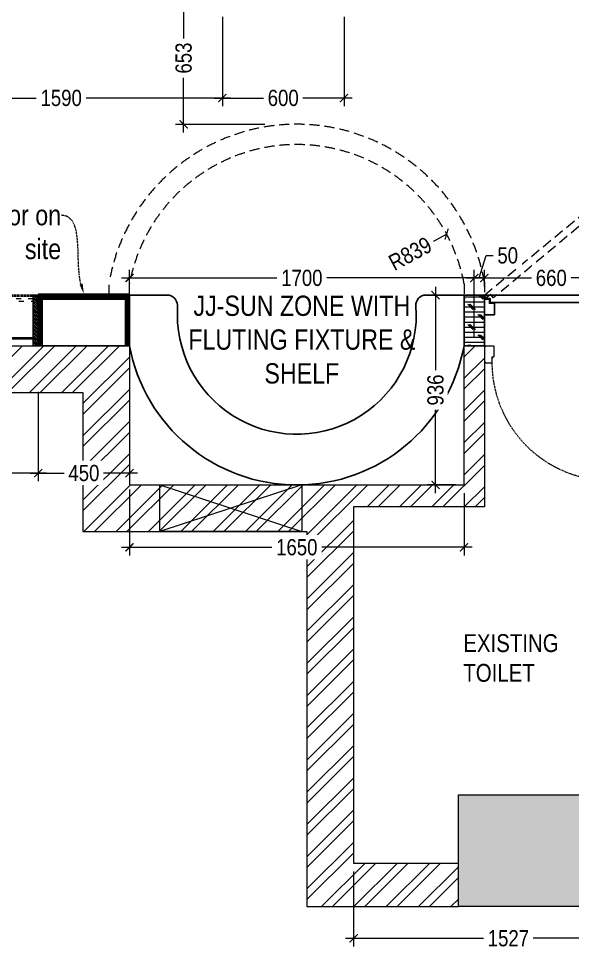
# Model space of a CAD drawing. Extents: x 4444 to 22214, y -867569 to -857440.
# Drawn here: x 15242 to 17973, y -867569 to -862975 of the extents above; entities that cross this region are included whole.
import ezdxf
from ezdxf import colors
from ezdxf.entities.mleader import LeaderData, LeaderLine
from ezdxf.lldxf.tags import DXFTag
from ezdxf.math import Vec2, Vec3

# ---------------------------------------------------------------- set-up
doc = ezdxf.new("R2010")
doc.units = 0
doc.header["$LTSCALE"] = 40
doc.header["$MEASUREMENT"] = 0
doc.header["$PDMODE"] = 3
for name, pattern in [('a_p6_plan_L18$0$HIDDEN', [0.375, 0.25, -0.125]), ('ACAD_ISO03W100', [30, 12, -18]), ('AUSGEZOGEN', [0]), ('HIDDEN2', [0.1875, 0.125, -0.0625])]:
    doc.linetypes.add(name, pattern=pattern)
for name, color, linetype, lineweight in [('A-WALL-MASY', 1, 'Continuous', 9), ('Column', 243, 'Continuous', 9), ('Column hatch', 8, 'Continuous', 9), ('dimensions', 149, 'Continuous', 5), ('door', 36, 'Continuous', 15), ('Floor-Unit', 1, 'Continuous', 13), ('IM-ANNO-HATCH', 8, 'Continuous', 5), ('LENS_CURTAIN', 5, 'a_p6_plan_L18$0$HIDDEN', 9), ('LENS_HATCH', 251, 'Continuous', 5), ('LENS_PARTITION', 21, 'Continuous', 25), ('LENS_TEXT', 31, 'HIDDEN2', 5), ('LN-ELEVATION-1', 81, 'Continuous', 25), ('LN-ELEVATION-3', 125, 'a_p6_plan_L18$0$HIDDEN', 18), ('LN-ELEVATION-4', 145, 'Continuous', 13), ('LN-HATCH', 251, 'Continuous', 0), ('Mirror', 4, 'Continuous', 15), ('text', 7, 'AUSGEZOGEN', 13), ('wall hatch', 22, 'Continuous', 9)]:
    doc.layers.add(name, color=color, linetype=linetype, lineweight=lineweight)
doc.styles.get("Standard").update_dxf_attribs({"font": 'ARIALN.TTF'})
tags = doc.linetypes.add('DASHED2', pattern=[0.375, 0.25, -0.125]).pattern_tags.tags
tags[6:7] = [DXFTag(74, 4), DXFTag(75, 0), DXFTag(340, '0'), DXFTag(46, 1.0), DXFTag(50, 0.0), DXFTag(44, 0.0), DXFTag(45, 0.0)]
tags[4:5] = [DXFTag(74, 4), DXFTag(75, 0), DXFTag(340, '0'), DXFTag(46, 1.0), DXFTag(50, 0.0), DXFTag(44, 0.0), DXFTag(45, 0.0)]
doc.dimstyles.new('Working', dxfattribs={"dimscale": 0.8, "dimtxt": 100, "dimasz": 50, "dimexe": 50, "dimexo": 50, "dimgap": 25, "dimtad": 0, "dimdec": 0, "dimzin": 0, "dimdsep": 46, "dimtxsty": 'Standard', "dimblk": 'ARCHTICK', "dimcen": 0, "dimdle": 50, "dimclrd": 250, "dimclre": 8, "dimclrt": 7, "dimadec": 0, "dimazin": 0, "dimtfac": 1, "dimtdec": 0, "dimtofl": 0, "dimtmove": 1, "dimatfit": 3, "dimfxl": 3, "dimtolj": 1, "dimlwd": 5, "dimlwe": 0, "dimarcsym": 0})
pattern_1 = [(45, (4208834.247, 1706614.74), (-4.4901280605, 4.4901280605), [])]
pattern_2 = [(45, (4209134.247, 1706614.74), (-4.4901280605, 4.4901280605), [])]

# ---------------------------------------------------------------- blocks, each defined once
blk = doc.blocks.new('*U28')
at = {"layer": 'door'}
for p, q in [((547486.2, 1778568.1), (547486.2, 1779150.2)), ((547513.7, 1779150.2), (547486.2, 1779150.2)), ((547513.7, 1779150.2), (547513.7, 1778568.1)), ((547447.3, 1778563.5), (547451.8, 1778563.5)), ((547447.3, 1778489.2), (547447.3, 1778563.5)), ((547451.8, 1778568.1), (547483.9, 1778568.1)), ((547451.8, 1778563.5), (547451.8, 1778568.1)), ((547483.9, 1778538.3), (547483.9, 1778568.1)), ((547513.7, 1778568.1), (547486.2, 1778568.1)), ((548102.7, 1778568.1), (548070.6, 1778568.1)), ((548070.6, 1778538.3), (548070.6, 1778568.1)), ((548102.7, 1778563.5), (548102.7, 1778568.1)), ((548107.3, 1778563.5), (548102.7, 1778563.5)), ((548107.3, 1778489.2), (548107.3, 1778563.5)), ((547483.9, 1778538.3), (547493.1, 1778538.3)), ((547493.1, 1778484.6), (547493.1, 1778538.3)), ((548061.4, 1778484.6), (548061.4, 1778538.3)), ((548070.6, 1778538.3), (548061.4, 1778538.3)), ((547447.3, 1778489.2), (547451.8, 1778489.2)), ((547451.8, 1778484.6), (547451.8, 1778489.2)), ((547451.8, 1778484.6), (547493.1, 1778484.6)), ((548102.7, 1778484.6), (548061.4, 1778484.6)), ((548102.7, 1778484.6), (548102.7, 1778489.2)), ((548107.3, 1778489.2), (548102.7, 1778489.2))]:
    blk.add_line(p, q, dxfattribs=at)
at = {"layer": 'door', "color": 7, "linetype": 'HIDDEN2', "extrusion": (0, 0, -1)}
blk.add_ellipse((547486.2, 1778568.1), major_axis=(582.1, 0), ratio=1, start_param=-1.570791, end_param=0.051209, dxfattribs=at)
blk = doc.blocks.new('awefqwf')
at = {"layer": 'Column hatch'}
h = blk.add_hatch(color=256, dxfattribs=at)
h.dxf.hatch_style = 1
h.paths.add_polyline_path([(-4403, -8989), (-3393, -8989), (-3393, -8439), (-4403, -8439)])
h.paths.add_polyline_path([(-377, -4885), (0, -4885), (0, -4436), (-377, -4436)])
h.paths.add_polyline_path([(-684, -443), (0, -443), (0, 0), (-684, 0)])
h.paths.add_polyline_path([(-4254, -582), (-3474, -582), (-3474, 0), (-4254, 0)])
h.paths.add_polyline_path([(-9029, -617), (-8338, -617), (-8338, 0), (-9029, 0)])
h.paths.add_polyline_path([(-13667, -615), (-12948, -615), (-12948, 0), (-13667, 0)])
h.paths.add_polyline_path([(-13655, -6646), (-13124, -6646), (-13124, -6185), (-13655, -6185)])
at = {"layer": 'wall hatch'}
h = blk.add_hatch(dxfattribs=at)
h.set_pattern_fill('ANSI32', color=256, scale=300, angle=-0.13)
h.set_pattern_definition([(44.87, (-16178221.86, 1096019.62), (-79.36881616, 79.7298001), []), (44.87, (-16178168.82, 1096019.5), (-79.36881616, 79.7298001), [])])
h.paths.add_polyline_path([(-13124, -6636), (-8523, -6636), (-8523, -6455), (-6255, -6455), (-6255, -7141), (-5150, -7141), (-5150, -8989), (-4403, -8989), (-4403, -8776), (-4920, -8776), (-4920, -7019), (-4275, -7019), (-4275, -6225), (-4375, -6225), (-4375, -6911), (-6025, -6911), (-6025, -6225), (-8753, -6225), (-8753, -6406), (-13124, -6406)])
h.paths.add_polyline_path([(-3615, -8439), (-3393, -8439), (-3393, -6225), (-3615, -6225)])
h.paths.add_polyline_path([(-3393, -8989), (0, -8989), (0, -4885), (-230, -4885), (-230, -8759), (-3393, -8759)])
h.paths.add_polyline_path([(-177, -4436), (0, -4436), (0, -443), (-177, -443)])
h.paths.add_polyline_path([(-8338, -286), (-4254, -286), (-4254, 0), (-8338, 0)])
h.paths.add_polyline_path([(-12948, -307), (-9029, -307), (-9029, 0), (-12948, 0)])
h.paths.add_polyline_path([(-3474, -230), (-684, -230), (-684, 0), (-3474, 0)])
at = {"layer": 'A-WALL-MASY'}
for p, q in [((-8753, -6225), (-6025, -6225)), ((-6025, -6225), (-6025, -6911)), ((-4375, -6911), (-4375, -6225)), ((-4375, -6225), (-4275, -6225)), ((-4275, -6225), (-4275, -7019)), ((-8523, -6455), (-6255, -6455)), ((-6255, -6455), (-6255, -7141)), ((-6025, -6911), (-4375, -6911)), ((-4275, -7019), (-4920, -7019)), ((-4920, -7019), (-4920, -8776)), ((-6255, -7141), (-5150, -7141)), ((-5150, -7141), (-5150, -8989)), ((-4920, -8776), (-4403, -8776)), ((-5150, -8989), (-4403, -8989))]:
    blk.add_line(p, q, dxfattribs=at)
at = {"layer": 'Column'}
blk.add_lwpolyline([(-4403, -8439), (-3393, -8439), (-3393, -8989), (-4403, -8989)], close=True, dxfattribs=at)
at = {"layer": 'door', "rotation": 180}
blk.add_blockref('*U28', (543832.3, 1772259.6, 0), dxfattribs=at)
at = {"layer": 'text', "insert": (-4378.9, -7646.8), "char_height": 87.973, "width": 499.156, "attachment_point": 1}
blk.add_mtext('EXISTING TOILET', dxfattribs=at)
blk = doc.blocks.new('dfbdfhq')
at = {"layer": 'LN-HATCH', "ltscale": 0.5}
h = blk.add_hatch(dxfattribs=at)
h.set_pattern_fill('ANSI31', color=256, scale=50)
h.paths.add_polyline_path([(-911.8, 0), (-911.8, -190), (-905.8, -190), (-905.8, -200), (-911.8, -200), (-911.8, -244), (-886.8, -244), (-886.8, 0)])
h = blk.add_hatch(dxfattribs=at)
h.set_pattern_fill('ANSI31', color=256, scale=2)
h.set_pattern_definition(pattern_1)
h.paths.add_polyline_path([(-11.8, 0), (-11.8, -190), (-17.8, -190), (-17.8, -200), (-11.8, -200), (-11.8, -244), (-36.8, -244), (-36.8, 0)])
h = blk.add_hatch(dxfattribs=at)
h.set_pattern_fill('ANSI31', color=256, scale=2)
h.set_pattern_definition(pattern_2)
h.paths.add_polyline_path([(-36.8, -40), (-886.8, -40), (-886.8, -34), (-36.8, -34)])
h = blk.add_hatch(dxfattribs=at)
h.set_pattern_fill('ANSI31', color=256, scale=2)
h.set_pattern_definition(pattern_2)
h.paths.add_polyline_path([(-876.8, -244), (-876.8, -250), (-911.8, -250), (-911.8, -244)])
h = blk.add_hatch(dxfattribs=at)
h.set_pattern_fill('ANSI31', color=256, scale=2)
h.set_pattern_definition(pattern_1)
h.paths.add_polyline_path([(-46.8, -244), (-46.8, -250), (-11.8, -250), (-11.8, -244)])
at = {"layer": 'LN-ELEVATION-1', "ltscale": 0.5}
for points in [[(-911.8, 0), (-911.8, -190), (-905.8, -190), (-905.8, -200), (-911.8, -200), (-911.8, -244), (-886.8, -244), (-886.8, 0)], [(-11.8, 0), (-11.8, -190), (-17.8, -190), (-17.8, -200), (-11.8, -200), (-11.8, -244), (-36.8, -244), (-36.8, 0)], [(-36.8, -40), (-886.8, -40), (-886.8, -34), (-36.8, -34)], [(-876.8, -244), (-876.8, -250), (-911.8, -250), (-911.8, -244)], [(-46.8, -244), (-46.8, -250), (-11.8, -250), (-11.8, -244)]]:
    blk.add_lwpolyline(points, close=True, dxfattribs=at)
at = {"layer": 'LN-ELEVATION-3', "ltscale": 0.5}
for p, q in [((-886.8, 0), (-36.8, 0)), ((-876.8, -244), (-46.8, -244)), ((-46.8, -250), (-876.8, -250))]:
    blk.add_line(p, q, dxfattribs=at)
at = {"layer": 'LN-ELEVATION-4', "linetype": 'ACAD_ISO03W100', "ltscale": 0.05}
blk.add_lwpolyline([(-886.8, -220), (-36.8, -220), (-36.8, -232), (-886.8, -232)], close=True, dxfattribs=at)
blk = doc.blocks.new('_ArchTick')
at = {"const_width": 0.15}
blk.add_lwpolyline([(-0.5, -0.5), (0.5, 0.5)], dxfattribs=at)
blk = doc.blocks.new('*D52')
at = {"layer": 'Defpoints', "color": 0, "ltscale": 50, "transparency": 16777216}
for p in [(14438.9, -864582.2), (15338.9, -864588.1), (15338.9, -865215.8)]:
    blk.add_point(p, dxfattribs=at)
at = {"layer": 'dimensions', "color": 8, "linetype": 'DASHED2', "lineweight": 0, "ltscale": 50, "transparency": 16777216}
for p, q in [((14438.9, -864815.8), (14438.9, -865255.8)), ((15338.9, -864815.8), (15338.9, -865255.8))]:
    blk.add_line(p, q, dxfattribs=at)
at = {"layer": 'dimensions', "color": 250, "linetype": 'DASHED2', "lineweight": 5, "ltscale": 50, "transparency": 16777216}
for p, q in [((14398.9, -865215.8), (14796.5, -865215.8)), ((15378.9, -865215.8), (14981.2, -865215.8))]:
    blk.add_line(p, q, dxfattribs=at)
at = {"layer": 'dimensions', "color": 250, "lineweight": 5, "ltscale": 50, "transparency": 16777216, "xscale": 40, "yscale": 40, "zscale": 40, "rotation": 180}
blk.add_blockref('_ArchTick', (14438.9, -865215.8), dxfattribs=at)
at = {"layer": 'dimensions', "color": 250, "lineweight": 5, "ltscale": 50, "transparency": 16777216, "xscale": 40, "yscale": 40, "zscale": 40}
blk.add_blockref('_ArchTick', (15338.9, -865215.8), dxfattribs=at)
at = {"layer": 'dimensions', "color": 7, "ltscale": 50, "transparency": 16777216, "insert": (14888.9, -865215.8), "char_height": 80, "attachment_point": 5, "bg_fill": 3, "box_fill_scale": 1.25, "bg_fill_color": 9, "bg_fill_true_color": 13158600, "bg_fill_transparency": 0}
blk.add_mtext('\\A1;900', dxfattribs=at)
blk = doc.blocks.new('*D53')
at = {"layer": 'Defpoints', "color": 0, "ltscale": 50, "transparency": 16777216}
for p in [(15338.9, -864588.1), (15788.9, -864588.1), (15788.9, -865215.8)]:
    blk.add_point(p, dxfattribs=at)
at = {"layer": 'dimensions', "color": 8, "linetype": 'DASHED2', "lineweight": 0, "ltscale": 50, "transparency": 16777216}
for p, q in [((15338.9, -864815.8), (15338.9, -865255.8)), ((15788.9, -864815.8), (15788.9, -865255.8))]:
    blk.add_line(p, q, dxfattribs=at)
at = {"layer": 'dimensions', "color": 250, "linetype": 'DASHED2', "lineweight": 5, "ltscale": 50, "transparency": 16777216}
for p, q in [((15298.9, -865215.8), (15470.2, -865215.8)), ((15828.9, -865215.8), (15657.6, -865215.8))]:
    blk.add_line(p, q, dxfattribs=at)
at = {"layer": 'dimensions', "color": 250, "lineweight": 5, "ltscale": 50, "transparency": 16777216, "xscale": 40, "yscale": 40, "zscale": 40, "rotation": 180}
blk.add_blockref('_ArchTick', (15338.9, -865215.8), dxfattribs=at)
at = {"layer": 'dimensions', "color": 250, "lineweight": 5, "ltscale": 50, "transparency": 16777216, "xscale": 40, "yscale": 40, "zscale": 40}
blk.add_blockref('_ArchTick', (15788.9, -865215.8), dxfattribs=at)
at = {"layer": 'dimensions', "color": 7, "ltscale": 50, "transparency": 16777216, "insert": (15563.9, -865215.8), "char_height": 80, "attachment_point": 5, "bg_fill": 3, "box_fill_scale": 1.25, "bg_fill_color": 9, "bg_fill_true_color": 13158600, "bg_fill_transparency": 0}
blk.add_mtext('\\A1;450', dxfattribs=at)
blk = doc.blocks.new('*D54')
at = {"layer": 'Defpoints', "color": 0, "ltscale": 50, "transparency": 16777216}
for p in [(15788.9, -865255.8), (17438.9, -865274.1), (17438.9, -865581.6)]:
    blk.add_point(p, dxfattribs=at)
at = {"layer": 'dimensions', "color": 8, "linetype": 'DASHED2', "lineweight": 0, "ltscale": 50, "transparency": 16777216}
for p, q in [((15788.9, -865295.8), (15788.9, -865621.6)), ((17438.9, -865314.1), (17438.9, -865621.6))]:
    blk.add_line(p, q, dxfattribs=at)
at = {"layer": 'dimensions', "color": 250, "linetype": 'DASHED2', "lineweight": 5, "ltscale": 50, "transparency": 16777216}
for p, q in [((15748.9, -865581.6), (16499.1, -865581.6)), ((17478.9, -865581.6), (16728.6, -865581.6))]:
    blk.add_line(p, q, dxfattribs=at)
at = {"layer": 'dimensions', "color": 250, "lineweight": 5, "ltscale": 50, "transparency": 16777216, "xscale": 40, "yscale": 40, "zscale": 40, "rotation": 180}
blk.add_blockref('_ArchTick', (15788.9, -865581.6), dxfattribs=at)
at = {"layer": 'dimensions', "color": 250, "lineweight": 5, "ltscale": 50, "transparency": 16777216, "xscale": 40, "yscale": 40, "zscale": 40}
blk.add_blockref('_ArchTick', (17438.9, -865581.6), dxfattribs=at)
at = {"layer": 'dimensions', "color": 7, "ltscale": 50, "transparency": 16777216, "insert": (16613.9, -865581.6), "char_height": 80, "attachment_point": 5, "bg_fill": 3, "box_fill_scale": 1.25, "bg_fill_color": 9, "bg_fill_true_color": 13158600, "bg_fill_transparency": 0}
blk.add_mtext('\\A1;1650', dxfattribs=at)
blk = doc.blocks.new('*D55')
at = {"layer": 'Defpoints', "color": 0, "ltscale": 50, "transparency": 16777216}
for p in [(17298.2, -864338.1), (17438.9, -864338.1, 0), (17438.9, -865274.1)]:
    blk.add_point(p, dxfattribs=at)
at = {"layer": 'dimensions', "color": 250, "linetype": 'DASHED2', "lineweight": 5, "ltscale": 50, "transparency": 16777216}
for p, q in [((17298.2, -864298.1), (17298.2, -864713.6)), ((17298.2, -865314.1), (17298.2, -864898.5))]:
    blk.add_line(p, q, dxfattribs=at)
at = {"layer": 'dimensions', "color": 8, "linetype": 'DASHED2', "lineweight": 0, "ltscale": 50, "transparency": 16777216}
for p, q in [((17398.9, -864338.1), (17258.2, -864338.1)), ((17398.9, -865274.1), (17258.2, -865274.1))]:
    blk.add_line(p, q, dxfattribs=at)
at = {"layer": 'dimensions', "color": 250, "lineweight": 5, "ltscale": 50, "transparency": 16777216, "xscale": 40, "yscale": 40, "zscale": 40}
for p, rotation in [((17298.2, -864338.1), 90), ((17298.2, -865274.1), 270)]:
    blk.add_blockref('_ArchTick', p, dxfattribs=dict(at, rotation=rotation))
at = {"layer": 'dimensions', "color": 7, "ltscale": 50, "transparency": 16777216, "insert": (17298.2, -864806.1), "char_height": 80, "attachment_point": 5, "rotation": 90, "bg_fill": 3, "box_fill_scale": 1.25, "bg_fill_color": 9, "bg_fill_true_color": 13158600, "bg_fill_transparency": 0}
blk.add_mtext('\\A1;936', dxfattribs=at)
blk = doc.blocks.new('*D56')
at = {"layer": 'Defpoints', "color": 0, "ltscale": 50, "transparency": 16777216}
for p in [(17352.8, -864037.5, 0), (16613.9, -864435, 0)]:
    blk.add_point(p, dxfattribs=at)
at = {"layer": 'dimensions', "color": 250, "linetype": 'DASHED2', "lineweight": 5, "ltscale": 50, "transparency": 16777216}
blk.add_line((17282.4, -864075.4), (17352.8, -864037.5), dxfattribs=at)
at = {"layer": 'dimensions', "color": 7, "ltscale": 50, "transparency": 16777216, "insert": (17173.2, -864134.1), "char_height": 80, "attachment_point": 5, "rotation": 28.2785, "bg_fill": 3, "box_fill_scale": 1.25, "bg_fill_color": 9, "bg_fill_true_color": 13158600, "bg_fill_transparency": 0}
blk.add_mtext('\\A1;R839', dxfattribs=at)
at = {"layer": 'dimensions', "color": 250, "lineweight": 5, "ltscale": 50, "transparency": 16777216, "xscale": 40, "yscale": 40, "zscale": 40, "rotation": 28.27850105165915}
blk.add_blockref('_ArchTick', (17352.8, -864037.5), dxfattribs=at)
blk = doc.blocks.new('*D58')
at = {"layer": 'Defpoints', "color": 0, "ltscale": 50, "transparency": 16777216}
for p in [(16893.9, -867139.1), (18420.9, -867122.1), (16893.9, -867509.3)]:
    blk.add_point(p, dxfattribs=at)
at = {"layer": 'dimensions', "color": 8, "linetype": 'DASHED2', "lineweight": 0, "ltscale": 50, "transparency": 16777216}
for p, q in [((18420.9, -867162.1), (18420.9, -867549.3)), ((16893.9, -867179.1), (16893.9, -867549.3))]:
    blk.add_line(p, q, dxfattribs=at)
at = {"layer": 'dimensions', "color": 250, "linetype": 'DASHED2', "lineweight": 5, "ltscale": 50, "transparency": 16777216}
for p, q in [((16853.9, -867509.3), (17542.5, -867509.3)), ((18460.9, -867509.3), (17772.2, -867509.3))]:
    blk.add_line(p, q, dxfattribs=at)
at = {"layer": 'dimensions', "color": 250, "lineweight": 5, "ltscale": 50, "transparency": 16777216, "xscale": 40, "yscale": 40, "zscale": 40, "rotation": 180}
blk.add_blockref('_ArchTick', (16893.9, -867509.3), dxfattribs=at)
at = {"layer": 'dimensions', "color": 250, "lineweight": 5, "ltscale": 50, "transparency": 16777216, "xscale": 40, "yscale": 40, "zscale": 40}
blk.add_blockref('_ArchTick', (18420.9, -867509.3), dxfattribs=at)
at = {"layer": 'dimensions', "color": 7, "ltscale": 50, "transparency": 16777216, "insert": (17657.4, -867509.3), "char_height": 80, "attachment_point": 5, "bg_fill": 3, "box_fill_scale": 1.25, "bg_fill_color": 9, "bg_fill_true_color": 13158600, "bg_fill_transparency": 0}
blk.add_mtext('\\A1;1527', dxfattribs=at)
blk = doc.blocks.new('*D62')
at = {"layer": 'Defpoints', "color": 0, "ltscale": 50, "transparency": 16777216}
for p in [(16246.9, -862843.1), (14657.1, -863133.1), (16246.9, -863366.5)]:
    blk.add_point(p, dxfattribs=at)
at = {"layer": 'dimensions', "color": 8, "linetype": 'DASHED2', "lineweight": 0, "ltscale": 50, "transparency": 16777216}
for p, q in [((16246.9, -862966.5), (16246.9, -863406.5)), ((14657.1, -863173.1), (14657.1, -863406.5))]:
    blk.add_line(p, q, dxfattribs=at)
at = {"layer": 'dimensions', "color": 250, "linetype": 'DASHED2', "lineweight": 5, "ltscale": 50, "transparency": 16777216}
for p, q in [((14617.1, -863366.5), (15337.2, -863366.5)), ((16286.9, -863366.5), (15566.8, -863366.5))]:
    blk.add_line(p, q, dxfattribs=at)
at = {"layer": 'dimensions', "color": 250, "lineweight": 5, "ltscale": 50, "transparency": 16777216, "xscale": 40, "yscale": 40, "zscale": 40, "rotation": 180}
blk.add_blockref('_ArchTick', (14657.1, -863366.5), dxfattribs=at)
at = {"layer": 'dimensions', "color": 250, "lineweight": 5, "ltscale": 50, "transparency": 16777216, "xscale": 40, "yscale": 40, "zscale": 40}
blk.add_blockref('_ArchTick', (16246.9, -863366.5), dxfattribs=at)
at = {"layer": 'dimensions', "color": 7, "ltscale": 50, "transparency": 16777216, "insert": (15452, -863366.5), "char_height": 80, "attachment_point": 5, "bg_fill": 3, "box_fill_scale": 1.25, "bg_fill_color": 9, "bg_fill_true_color": 13158600, "bg_fill_transparency": 0}
blk.add_mtext('\\A1;1590', dxfattribs=at)
blk = doc.blocks.new('*D63')
at = {"layer": 'Defpoints', "color": 0, "ltscale": 50, "transparency": 16777216}
for p in [(16246.9, -862843.1), (16846.9, -862843.1), (16846.9, -863366.5)]:
    blk.add_point(p, dxfattribs=at)
at = {"layer": 'dimensions', "color": 8, "linetype": 'DASHED2', "lineweight": 0, "ltscale": 50, "transparency": 16777216}
for p, q in [((16246.9, -862966.5), (16246.9, -863406.5)), ((16846.9, -862966.5), (16846.9, -863406.5))]:
    blk.add_line(p, q, dxfattribs=at)
at = {"layer": 'dimensions', "color": 250, "linetype": 'DASHED2', "lineweight": 5, "ltscale": 50, "transparency": 16777216}
for p, q in [((16206.9, -863366.5), (16454.3, -863366.5)), ((16886.9, -863366.5), (16639.4, -863366.5))]:
    blk.add_line(p, q, dxfattribs=at)
at = {"layer": 'dimensions', "color": 250, "lineweight": 5, "ltscale": 50, "transparency": 16777216, "xscale": 40, "yscale": 40, "zscale": 40, "rotation": 180}
blk.add_blockref('_ArchTick', (16246.9, -863366.5), dxfattribs=at)
at = {"layer": 'dimensions', "color": 250, "lineweight": 5, "ltscale": 50, "transparency": 16777216, "xscale": 40, "yscale": 40, "zscale": 40}
blk.add_blockref('_ArchTick', (16846.9, -863366.5), dxfattribs=at)
at = {"layer": 'dimensions', "color": 7, "ltscale": 50, "transparency": 16777216, "insert": (16546.9, -863366.5), "char_height": 80, "attachment_point": 5, "bg_fill": 3, "box_fill_scale": 1.25, "bg_fill_color": 9, "bg_fill_true_color": 13158600, "bg_fill_transparency": 0}
blk.add_mtext('\\A1;600', dxfattribs=at)
blk = doc.blocks.new('*D81')
at = {"layer": 'Defpoints', "color": 0, "ltscale": 50, "transparency": 16777216}
for p in [(16056, -862843.1), (16584.2, -862843.1), (16584.2, -863496.4, 0)]:
    blk.add_point(p, dxfattribs=at)
at = {"layer": 'dimensions', "color": 8, "linetype": 'DASHED2', "lineweight": 0, "ltscale": 50, "transparency": 16777216}
for p, q in [((16456, -862843.1), (16016, -862843.1)), ((16456, -863496.4), (16016, -863496.4))]:
    blk.add_line(p, q, dxfattribs=at)
at = {"layer": 'dimensions', "color": 250, "linetype": 'DASHED2', "lineweight": 5, "ltscale": 50, "transparency": 16777216}
for p, q in [((16056, -862803.1), (16056, -863077.1)), ((16056, -863536.4), (16056, -863262.3))]:
    blk.add_line(p, q, dxfattribs=at)
at = {"layer": 'dimensions', "color": 250, "lineweight": 5, "ltscale": 50, "transparency": 16777216, "xscale": 40, "yscale": 40, "zscale": 40}
for p, rotation in [((16056, -862843.1), 90), ((16056, -863496.4), 270)]:
    blk.add_blockref('_ArchTick', p, dxfattribs=dict(at, rotation=rotation))
at = {"layer": 'dimensions', "color": 7, "ltscale": 50, "transparency": 16777216, "insert": (16056, -863169.7), "char_height": 80, "attachment_point": 5, "rotation": 90, "bg_fill": 3, "box_fill_scale": 1.25, "bg_fill_color": 9, "bg_fill_true_color": 13158600, "bg_fill_transparency": 0}
blk.add_mtext('\\A1;653', dxfattribs=at)
blk = doc.blocks.new('*D85')
at = {"layer": 'Defpoints', "color": 0, "ltscale": 50, "transparency": 16777216}
for p in [(17488.9, -864253.8), (15788.9, -864588.1), (17488.9, -864588.1, 0)]:
    blk.add_point(p, dxfattribs=at)
at = {"layer": 'dimensions', "color": 8, "linetype": 'DASHED2', "lineweight": 0, "ltscale": 50, "transparency": 16777216}
for p, q in [((15788.9, -864548.1), (15788.9, -864213.8)), ((17488.9, -864548.1), (17488.9, -864213.8))]:
    blk.add_line(p, q, dxfattribs=at)
at = {"layer": 'dimensions', "color": 250, "linetype": 'DASHED2', "lineweight": 5, "ltscale": 50, "transparency": 16777216}
for p, q in [((15748.9, -864253.8), (16524.1, -864253.8)), ((17528.9, -864253.8), (16753.6, -864253.8))]:
    blk.add_line(p, q, dxfattribs=at)
at = {"layer": 'dimensions', "color": 250, "lineweight": 5, "ltscale": 50, "transparency": 16777216, "xscale": 40, "yscale": 40, "zscale": 40, "rotation": 180}
blk.add_blockref('_ArchTick', (15788.9, -864253.8), dxfattribs=at)
at = {"layer": 'dimensions', "color": 250, "lineweight": 5, "ltscale": 50, "transparency": 16777216, "xscale": 40, "yscale": 40, "zscale": 40}
blk.add_blockref('_ArchTick', (17488.9, -864253.8), dxfattribs=at)
at = {"layer": 'dimensions', "color": 7, "ltscale": 50, "transparency": 16777216, "insert": (16638.9, -864253.8), "char_height": 80, "attachment_point": 5, "bg_fill": 3, "box_fill_scale": 1.25, "bg_fill_color": 9, "bg_fill_true_color": 13158600, "bg_fill_transparency": 0}
blk.add_mtext('\\A1;1700', dxfattribs=at)
blk = doc.blocks.new('*D86')
at = {"layer": 'Defpoints', "color": 0, "ltscale": 50, "transparency": 16777216}
for p in [(17538.9, -864253.8), (17538.9, -864338.1, 0), (17488.9, -864588.1, 0)]:
    blk.add_point(p, dxfattribs=at)
at = {"layer": 'dimensions', "color": 250, "linetype": 'DASHED2', "lineweight": 5, "ltscale": 50, "transparency": 16777216}
for p, q in [((17513.9, -864253.8), (17547.1, -864142.9)), ((17547.1, -864142.9), (17587.1, -864142.9)), ((17448.9, -864253.8), (17578.9, -864253.8))]:
    blk.add_line(p, q, dxfattribs=at)
at = {"layer": 'dimensions', "color": 8, "linetype": 'DASHED2', "lineweight": 0, "ltscale": 50, "transparency": 16777216}
for p, q in [((17488.9, -864548.1), (17488.9, -864213.8)), ((17538.9, -864298.1), (17538.9, -864213.8))]:
    blk.add_line(p, q, dxfattribs=at)
at = {"layer": 'dimensions', "color": 250, "lineweight": 5, "ltscale": 50, "transparency": 16777216, "xscale": 40, "yscale": 40, "zscale": 40, "rotation": 180}
blk.add_blockref('_ArchTick', (17488.9, -864253.8), dxfattribs=at)
at = {"layer": 'dimensions', "color": 250, "lineweight": 5, "ltscale": 50, "transparency": 16777216, "xscale": 40, "yscale": 40, "zscale": 40}
blk.add_blockref('_ArchTick', (17538.9, -864253.8), dxfattribs=at)
at = {"layer": 'dimensions', "color": 7, "ltscale": 50, "transparency": 16777216, "insert": (17654, -864142.9), "char_height": 80, "attachment_point": 5, "bg_fill": 3, "box_fill_scale": 1.25, "bg_fill_color": 9, "bg_fill_true_color": 13158600, "bg_fill_transparency": 0}
blk.add_mtext('\\A1;50', dxfattribs=at)
blk = doc.blocks.new('*D87')
at = {"layer": 'Defpoints', "color": 0, "ltscale": 50, "transparency": 16777216}
for p in [(18198.9, -864253.8), (17538.9, -864338.1, 0), (18198.9, -864375.1, 0)]:
    blk.add_point(p, dxfattribs=at)
at = {"layer": 'dimensions', "color": 8, "linetype": 'DASHED2', "lineweight": 0, "ltscale": 50, "transparency": 16777216}
for p, q in [((17538.9, -864298.1), (17538.9, -864213.8)), ((18198.9, -864335.1), (18198.9, -864213.8))]:
    blk.add_line(p, q, dxfattribs=at)
at = {"layer": 'dimensions', "color": 250, "linetype": 'DASHED2', "lineweight": 5, "ltscale": 50, "transparency": 16777216}
for p, q in [((17498.9, -864253.8), (17776.3, -864253.8)), ((18238.9, -864253.8), (17961.4, -864253.8))]:
    blk.add_line(p, q, dxfattribs=at)
at = {"layer": 'dimensions', "color": 250, "lineweight": 5, "ltscale": 50, "transparency": 16777216, "xscale": 40, "yscale": 40, "zscale": 40, "rotation": 180}
blk.add_blockref('_ArchTick', (17538.9, -864253.8), dxfattribs=at)
at = {"layer": 'dimensions', "color": 250, "lineweight": 5, "ltscale": 50, "transparency": 16777216, "xscale": 40, "yscale": 40, "zscale": 40}
blk.add_blockref('_ArchTick', (18198.9, -864253.8), dxfattribs=at)
at = {"layer": 'dimensions', "color": 7, "ltscale": 50, "transparency": 16777216, "insert": (17868.9, -864253.8), "char_height": 80, "attachment_point": 5, "bg_fill": 3, "box_fill_scale": 1.25, "bg_fill_color": 9, "bg_fill_true_color": 13158600, "bg_fill_transparency": 0}
blk.add_mtext('\\A1;660', dxfattribs=at)

msp = doc.modelspace()

# ---------------------------------------------------------------- hatches: boundary and pattern name
at = {"layer": 'IM-ANNO-HATCH'}
h = msp.add_hatch(dxfattribs=at)
h.set_pattern_fill('CORK', color=256, scale=50)
h.set_pattern_definition([(360, (-830.501, -17495.9834), (1e-15, 6.25), []), (135, (-827.376, -17499.108), (-12.49999998, -12.49999998), [8.8388348, -8.8388348]), (135, (-825.814, -17499.108), (-12.49999998, -12.49999998), [8.8388348, -8.8388348]), (135, (-824.251, -17499.108), (-12.49999998, -12.49999998), [8.8388348, -8.8388348])])
h.paths.add_polyline_path([(15788.9, -864338.1), (15338.9, -864338.1), (15338.9, -864344.1), (15338.9, -864388.1), (15338.9, -864588.1), (15358.9, -864588.1), (15358.9, -864358.1), (15768.9, -864358.1), (15768.9, -864588.1), (15788.9, -864588.1)])
h = msp.add_hatch(dxfattribs=at)
h.set_pattern_fill('CORK', color=256, scale=200)
h.set_pattern_definition([(360, (-830.5, -17495.983), (6e-15, 25), []), (135, (-818, -17508.48), (-50, -50), [35.355339, -35.355339]), (135, (-811.75, -17508.48), (-50, -50), [35.355339, -35.355339]), (135, (-805.5, -17508.48), (-50, -50), [35.355339, -35.355339])])
h.paths.add_polyline_path([(17538.9, -864338.1), (17438.9, -864338.1), (17438.9, -864588.1), (17538.9, -864588.1)])

# ---------------------------------------------------------------- linework, layer by layer
at = {"layer": 'LENS_CURTAIN', "ltscale": 5, "elevation": 0}
for points in [[(15688.9, -864338.1), (15688.9, -864273, -0.840067), (17538.9, -864273), (17538.9, -864338.1)], [(15788.9, -864338.1), (15788.9, -864281.9, -0.831515), (17438.9, -864281.9), (17438.9, -864338.1)]]:
    msp.add_lwpolyline(points, format="xyb", dxfattribs=at)
msp.add_lwpolyline([(18064.4, -863905.9), (18074.2, -863919.8), (18051.2, -863935.8), (18062.7, -863952.2), (17583, -864352.4), (17571.6, -864336), (17548.6, -864352), (17538.9, -864338.1)], close=True, dxfattribs=at)
at = {"layer": 'LENS_PARTITION'}
for points in [[(15788.9, -864588.1), (15338.9, -864588.1), (15338.9, -864338.1), (15788.9, -864338.1)], [(15768.9, -864588.1), (15358.9, -864588.1), (15358.9, -864358.1), (15768.9, -864358.1)]]:
    msp.add_lwpolyline(points, close=True, dxfattribs=at)
at = {"layer": 'LENS_PARTITION', "elevation": 0}
msp.add_lwpolyline([(17251.2, -864338.1), (17438.9, -864338.1), (17438.9, -864588.1, -0.831515), (15788.9, -864588.1), (15788.9, -864338.1), (15974.8, -864338.1, -0.414214), (16024.8, -864388.1), (16024.8, -864435, 1.037432), (17201.4, -864391.7, -0.435903)], format="xyb", close=True, dxfattribs=at)
for points in [[(17538.9, -864588.1), (17438.9, -864588.1), (17438.9, -864338.1), (17538.9, -864338.1)], [(18248.9, -864338.1), (18248.9, -864355.1), (18220.9, -864355.1), (18220.9, -864375.1), (17566.9, -864375.1), (17566.9, -864355.1), (17538.9, -864355.1), (17538.9, -864338.1)], [(17588.9, -864435.3), (17538.9, -864435.3), (17538.9, -864358.1), (17563.9, -864358.1), (17563.9, -864378.1), (17588.9, -864378.1)]]:
    msp.add_lwpolyline(points, close=True, dxfattribs=at)
at = {"layer": 'Mirror', "lineweight": 0}
for points in [[(15338.9, -864332.1), (15788.9, -864332.1)], [(15338.9, -864338.1), (15788.9, -864338.1)]]:
    msp.add_lwpolyline(points, dxfattribs=at)

# ---------------------------------------------------------------- block references
at = {"layer": 'dimensions', "color": 3, "ltscale": 50, "true_color": 0x15f609}
msp.add_blockref('awefqwf', (21813.9, -858363.1), dxfattribs=at)
at = {"layer": 'Floor-Unit', "xscale": -1, "rotation": 180}
msp.add_blockref('dfbdfhq', (15350.7, -864588.1), dxfattribs=at)

# ---------------------------------------------------------------- texts
at = {"layer": 'LENS_TEXT', "linetype": 'Continuous', "ltscale": 3, "insert": (16638.9, -864558.1, 0), "char_height": 100, "width": 1158.208, "attachment_point": 5}
msp.add_mtext('\\pxqc;JJ-SUN ZONE WITH FLUTING FIXTURE & SHELF ', dxfattribs=at)

# ---------------------------------------------------------------- leaders
at = {"layer": 'LENS_TEXT', "linetype": 'Continuous', "ltscale": 3}
ml = msp.add_multileader_mtext('Standard', dxfattribs=at)
ml.set_content('{\\C256;Mirror on site}', color=1)
ml.set_leader_properties(color=256, linetype='ByLayer', lineweight=-1)
ml.build(insert=Vec2(0, 0))
ml.multileader.update_dxf_attribs({"leader_type": 2, "dogleg_length": 0.36, "arrow_head_size": 50})
ctx = ml.context
ctx.base_point, ctx.char_height, ctx.arrow_head_size, ctx.landing_gap_size, ctx.plane_origin = Vec3(15009.7, -863944.8), 100, 50, 0.09, Vec3(14519.8, -863456.1)
ctx.text_align_type = 2
notes = []
notes.append((ctx, [(1, (1, 1, 0), (15451.9, -863944.8), (-1, 0), 0.36, [(1, [(15563.9, -864332.1)], 0, [])])]))
ctx.mtext.insert, ctx.mtext.width, ctx.mtext.alignment, ctx.mtext.flow_direction = Vec3(15451.5, -863894), 457.776, 3, 5
for ctx, leaders in notes:
    for number, flags, end, landing, length, lines in leaders:
        leader = LeaderData()
        leader.index, (leader.has_last_leader_line, leader.has_dogleg_vector, leader.attachment_direction) = number, flags
        leader.last_leader_point, leader.dogleg_vector, leader.dogleg_length = Vec3(end), Vec3(landing), length
        for number, points, colour, breaks in lines:
            line = LeaderLine()
            line.index, line.vertices, line.color, line.breaks = number, Vec3.list(points), colors.encode_raw_color(colour), breaks
            leader.lines.append(line)
        ctx.leaders.append(leader)

# ---------------------------------------------------------------- next in the draw order: dimensions: what is measured, and where the dimension line sits
at = {"layer": 'dimensions', "color": 3, "ltscale": 50, "true_color": 0x15f609}
for base, p1, p2, picture, middle in [((16246.9, -863366.5), (14657.1, -863133.1), (16246.9, -862843.1), '*D62', (15452, -863366.5)), ((15338.9, -865215.8), (14438.9, -864582.2), (15338.9, -864588.1), '*D52', (14888.9, -865215.8)), ((16893.9, -867509.3), (18420.9, -867122.1), (16893.9, -867139.1), '*D58', (17657.4, -867509.3))]:
    dim = msp.add_linear_dim(base=base, p1=p1, p2=p2, dimstyle='Working', override={"dimfxl": 500, "dimfxlon": 1, "dimtfill": 1, "dimarcsym": 1}, dxfattribs=at)
    dim.commit()
    dim.dimension.update_dxf_attribs({"geometry": picture, "text_midpoint": middle})

# ---------------------------------------------------------------- next in the draw order: dimensions: what is measured, and where the dimension line sits
for base, p1, p2, picture, middle in [((16846.9, -863366.5), (16246.9, -862843.1), (16846.9, -862843.1), '*D63', (16546.9, -863366.5)), ((15788.9, -865215.8), (15338.9, -864588.1), (15788.9, -864588.1), '*D53', (15563.9, -865215.8))]:
    dim = msp.add_linear_dim(base=base, p1=p1, p2=p2, dimstyle='Working', override={"dimfxl": 500, "dimfxlon": 1, "dimtfill": 1, "dimarcsym": 1}, dxfattribs=at)
    dim.commit()
    dim.dimension.update_dxf_attribs({"geometry": picture, "text_midpoint": middle})

# ---------------------------------------------------------------- next in the draw order: dimensions: what is measured, and where the dimension line sits
dim = msp.add_linear_dim(base=(16056, -862843.1), p1=(16584.2, -863496.4, 0), p2=(16584.2, -862843.1), angle=90, dimstyle='Working', override={"dimfxl": 500, "dimfxlon": 1, "dimtfill": 1, "dimarcsym": 1}, dxfattribs=at)
dim.commit()
dim.dimension.update_dxf_attribs({"geometry": '*D81', "text_midpoint": (16056, -863169.7)})
dim = msp.add_linear_dim(base=(17438.9, -865581.6), p1=(15788.9, -865255.8), p2=(17438.9, -865274.1), dimstyle='Working', override={"dimfxl": 500, "dimfxlon": 1, "dimtfill": 1, "dimarcsym": 1}, dxfattribs=at)
dim.commit()
dim.dimension.update_dxf_attribs({"geometry": '*D54', "text_midpoint": (16613.9, -865581.6)})

# ---------------------------------------------------------------- next in the draw order: linework, layer by layer
at = {"layer": 'LENS_HATCH', "color": 3, "ltscale": 50, "true_color": 0x15f609}
msp.add_lwpolyline([(16638.9, -865274.1), (16638.9, -865504.1), (15938.9, -865504.1), (15938.9, -865274.1)], close=True, dxfattribs=at)
for points in [[(16638.9, -865274.1), (15938.9, -865504.1)], [(15938.9, -865274.1), (16638.9, -865504.1)]]:
    msp.add_lwpolyline(points, dxfattribs=at)

# ---------------------------------------------------------------- next in the draw order: dimensions: what is measured, and where the dimension line sits
at = {"layer": 'dimensions', "color": 3, "ltscale": 50, "true_color": 0x15f609}
dim = msp.add_linear_dim(base=(17298.2, -864338.1), p1=(17438.9, -865274.1), p2=(17438.9, -864338.1, 0), angle=90, dimstyle='Working', override={"dimfxl": 500, "dimfxlon": 1, "dimtfill": 1, "dimarcsym": 1}, dxfattribs=at)
dim.commit()
dim.dimension.update_dxf_attribs({"geometry": '*D55', "text_midpoint": (17298.2, -864806.1)})

# ---------------------------------------------------------------- next in the draw order: dimensions: what is measured, and where the dimension line sits
dim = msp.add_radius_dim(center=(16613.9, -864435, 0), mpoint=(17352.8, -864037.5, 0), dimstyle='Working', override={"dimfxl": 500, "dimfxlon": 1, "dimtfill": 1, "dimarcsym": 1}, dxfattribs=at)
dim.commit()
dim.dimension.update_dxf_attribs({"geometry": '*D56', "text_midpoint": (17173.2, -864134.1), "dimtype": 132})

# ---------------------------------------------------------------- next in the draw order: dimensions: what is measured, and where the dimension line sits
dim = msp.add_linear_dim(base=(17488.9, -864253.8), p1=(15788.9, -864588.1), p2=(17488.9, -864588.1, 0), dimstyle='Working', override={"dimfxl": 500, "dimfxlon": 1, "dimtfill": 1, "dimarcsym": 1}, dxfattribs=at)
dim.commit()
dim.dimension.update_dxf_attribs({"geometry": '*D85', "text_midpoint": (16638.9, -864253.8)})

# ---------------------------------------------------------------- next in the draw order: dimensions: what is measured, and where the dimension line sits
dim = msp.add_linear_dim(base=(17538.9, -864253.8), p1=(17488.9, -864588.1, 0), p2=(17538.9, -864338.1, 0), dimstyle='Working', override={"dimfxl": 500, "dimfxlon": 1, "dimtfill": 1, "dimarcsym": 1}, dxfattribs=at)
dim.commit()
dim.dimension.update_dxf_attribs({"geometry": '*D86', "text_midpoint": (17607.1, -864142.9)})

# ---------------------------------------------------------------- next in the draw order: dimensions: what is measured, and where the dimension line sits
dim = msp.add_linear_dim(base=(18198.9, -864253.8), p1=(17538.9, -864338.1, 0), p2=(18198.9, -864375.1, 0), dimstyle='Working', override={"dimfxl": 500, "dimfxlon": 1, "dimtfill": 1, "dimarcsym": 1}, dxfattribs=at)
dim.commit()
dim.dimension.update_dxf_attribs({"geometry": '*D87', "text_midpoint": (17868.9, -864253.8)})

doc.saveas('drawing.dxf')
